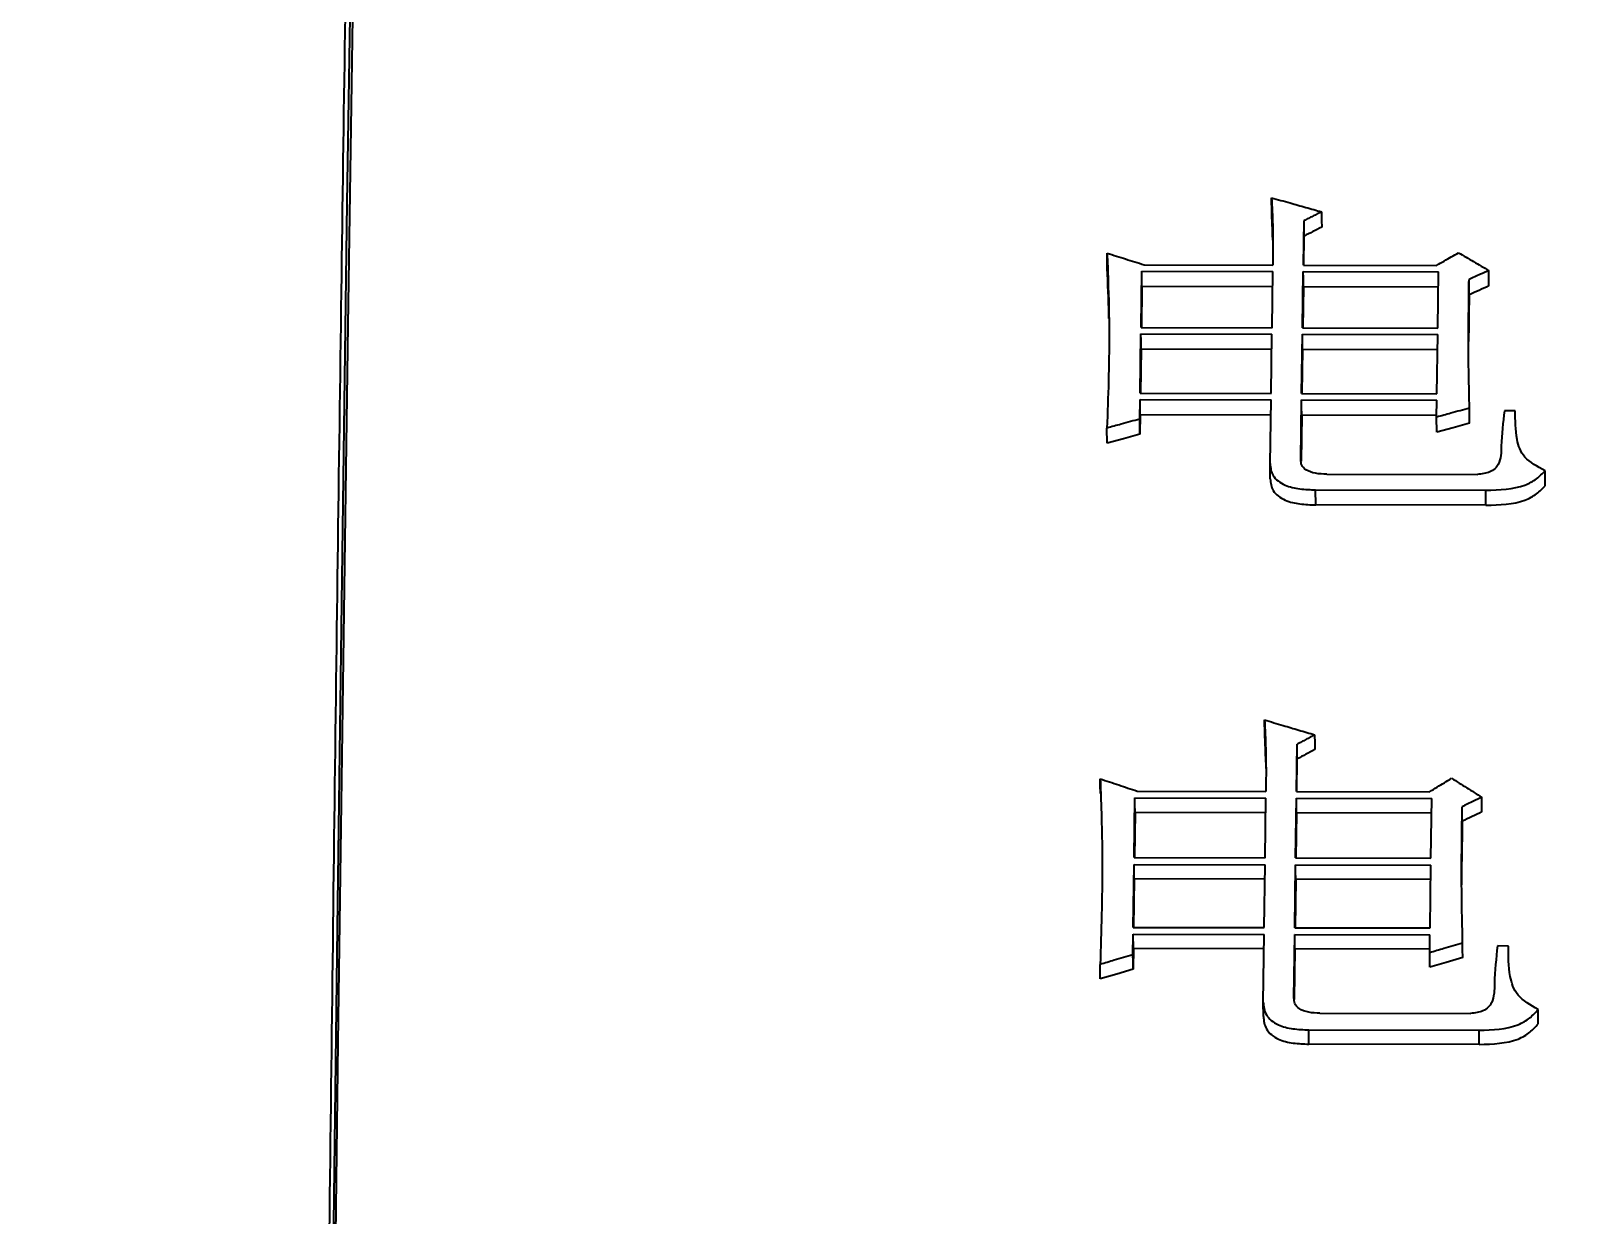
# Model space of a CAD drawing. Header units: millimetres. Extents: x 2312 to 3992, y 755 to 1943.
# Drawn here: x 2734.06 to 2740.99, y 1722.7 to 1727.98 of the extents above; entities that cross this region are included whole.
import ezdxf

# ---------------------------------------------------------------- set-up
doc = ezdxf.new("R2010")
doc.units = ezdxf.units.MM
doc.layers.add('标注', color=3, linetype='Continuous', lineweight=13)
doc.styles.add('SLDTEXTSTYLE1', font='txt.shx', dxfattribs={"width": 0.7, "bigfont": 'gbcbig.shx'})
doc.dimstyles.new('SLDDIMSTYLE12$0', dxfattribs={"dimtxt": 12, "dimasz": 10, "dimexe": 0, "dimexo": 0.0625, "dimgap": 0.875, "dimtad": 1, "dimdec": 1, "dimlfac": 1.8, "dimrnd": 1e-09, "dimzin": 12, "dimdsep": 46, "dimtxsty": 'SLDTEXTSTYLE1', "dimcen": 0.09, "dimdle": 8.16, "dimclrd": 3, "dimclre": 3, "dimadec": 0, "dimazin": 3, "dimtfac": 1, "dimtdec": 1, "dimtofl": 0, "dimtmove": 0, "dimatfit": 3, "dimfxl": 0, "dimfrac": 2, "dimtolj": 1, "dimlwd": 5, "dimlwe": 5, "dimarcsym": 0})

# ---------------------------------------------------------------- blocks, each defined once
blk = doc.blocks.new('*D45')
at = {"layer": 'Defpoints', "color": 0, "transparency": 16777216}
for p in [(2923.8087, 1855.6408), (2923.8087, 1839.6737), (2684.6011, 1694.1345)]:
    blk.add_point(p, dxfattribs=at)
at = {"layer": '标注', "color": 3, "lineweight": 5, "transparency": 16777216}
blk.add_line((2684.6011, 1694.197), (2684.6011, 1855.6408), dxfattribs=at)
at = {"layer": '标注', "color": 3, "linetype": 'Continuous', "lineweight": 5, "transparency": 16777216}
for p, q in [((2694.6011, 1855.6408), (2913.8087, 1855.6408)), ((2923.8087, 1839.7362), (2923.8087, 1855.6408))]:
    blk.add_line(p, q, dxfattribs=at)
at = {"layer": '标注', "color": 3, "transparency": 16777216}
for points in [[(2694.6011, 1857.3075), (2694.6011, 1853.9742), (2684.6011, 1855.6408)], [(2913.8087, 1857.3075), (2913.8087, 1853.9742), (2923.8087, 1855.6408)]]:
    blk.add_solid(points, dxfattribs=at)
at = {"layer": '标注', "color": 0, "transparency": 16777216, "insert": (2804.2049, 1867.9444), "char_height": 10, "attachment_point": 5, "style": 'SLDTEXTSTYLE1'}
blk.add_mtext('\\A1;{\\H2.28571x;290}', dxfattribs=at)

msp = doc.modelspace()

# ---------------------------------------------------------------- linework, layer by layer
at = {"color": 7, "linetype": 'Continuous', "lineweight": 25}
for p, q in [((2739.5993, 1727.1661), (2739.5988, 1727.235)), ((2739.7407, 1726.9347), (2739.7434, 1727.1331)), ((2739.7439, 1727.0643), (2739.7434, 1727.1331)), ((2739.6041, 1727.0465), (2739.6048, 1727.0193)), ((2739.7421, 1726.9347), (2739.7439, 1727.0643)), ((2739.0165, 1726.6568), (2739.0199, 1726.9079)), ((2739.0199, 1726.9079), (2739.604, 1726.9066)), ((2739.03, 1726.9363), (2739.6044, 1726.935)), ((2739.6006, 1726.6555), (2739.604, 1726.9066)), ((2739.7369, 1726.6552), (2739.7403, 1726.9063)), ((2739.7403, 1726.9063), (2740.3439, 1726.905)), ((2739.7407, 1726.9347), (2740.3345, 1726.9334)), ((2740.3405, 1726.6539), (2740.3439, 1726.905)), ((2739.0203, 1726.8395), (2739.0178, 1726.6568)), ((2739.6031, 1726.8382), (2739.0203, 1726.8395)), ((2739.7407, 1726.8379), (2739.7382, 1726.6552)), ((2740.343, 1726.8366), (2739.7407, 1726.8379)), ((2740.4801, 1726.8022), (2740.4797, 1726.8706)), ((2739.0125, 1726.3636), (2739.0161, 1726.6281)), ((2739.0161, 1726.6281), (2739.6002, 1726.6269)), ((2739.0165, 1726.6568), (2739.6006, 1726.6555)), ((2739.5966, 1726.3623), (2739.6002, 1726.6269)), ((2739.7329, 1726.362), (2739.7365, 1726.6266)), ((2739.7365, 1726.6266), (2740.3401, 1726.6253)), ((2739.7369, 1726.6552), (2740.3405, 1726.6539)), ((2740.3365, 1726.3607), (2740.3401, 1726.6253)), ((2739.0165, 1726.5601), (2739.0139, 1726.3636)), ((2739.5993, 1726.5588), (2739.0165, 1726.5601)), ((2739.7369, 1726.5585), (2739.7343, 1726.362)), ((2740.3391, 1726.5572), (2739.7369, 1726.5585)), ((2739.011, 1726.2479), (2739.0121, 1726.3347)), ((2739.0121, 1726.3347), (2739.5962, 1726.3334)), ((2739.0126, 1726.2671), (2739.0121, 1726.3347)), ((2739.0125, 1726.3636), (2739.5966, 1726.3623)), ((2739.5924, 1726.0493), (2739.5962, 1726.3334)), ((2739.729, 1726.0665), (2739.7325, 1726.3331)), ((2739.7325, 1726.3331), (2740.3361, 1726.3318)), ((2739.7329, 1726.362), (2740.3365, 1726.3607)), ((2740.3351, 1726.2566), (2740.3361, 1726.3318)), ((2739.0126, 1726.2671), (2739.0114, 1726.1804)), ((2739.5953, 1726.2658), (2739.0126, 1726.2671)), ((2739.733, 1726.2655), (2739.7302, 1726.0598)), ((2740.3352, 1726.2642), (2739.733, 1726.2655)), ((2740.686, 1726.2848), (2740.6373, 1726.2849)), ((2738.8648, 1726.1403), (2738.8644, 1726.2077)), ((2740.3355, 1726.1891), (2740.3351, 1726.2566)), ((2739.5929, 1725.9821), (2739.5924, 1726.0493)), ((2739.8449, 1726.0022), (2740.5168, 1726.0007)), ((2740.8191, 1725.9504), (2740.8187, 1726.0175)), ((2739.7953, 1725.9323), (2740.5547, 1725.9306)), ((2739.7958, 1725.8652), (2739.7953, 1725.9323)), ((2740.5551, 1725.8636), (2740.5547, 1725.9306)), ((2740.5551, 1725.8636), (2739.7958, 1725.8652)), ((2739.5683, 1724.8405), (2739.5678, 1724.9062)), ((2739.7098, 1724.5872), (2739.7125, 1724.7979)), ((2739.713, 1724.7324), (2739.7125, 1724.7979)), ((2739.5731, 1724.7177), (2739.5739, 1724.6768)), ((2739.7111, 1724.5872), (2739.713, 1724.7324)), ((2738.9857, 1724.2921), (2738.9891, 1724.5586)), ((2738.9891, 1724.5586), (2739.5732, 1724.5573)), ((2738.9992, 1724.5888), (2739.5735, 1724.5875)), ((2739.5698, 1724.2908), (2739.5732, 1724.5573)), ((2739.7061, 1724.2905), (2739.7095, 1724.557)), ((2739.7095, 1724.557), (2740.313, 1724.5557)), ((2739.7098, 1724.5872), (2740.3037, 1724.5859)), ((2740.3097, 1724.2892), (2740.313, 1724.5557)), ((2738.9895, 1724.4934), (2738.987, 1724.2921)), ((2739.5724, 1724.4922), (2738.9895, 1724.4934)), ((2739.7099, 1724.4919), (2739.7074, 1724.2905)), ((2740.3122, 1724.4906), (2739.7099, 1724.4919)), ((2740.4493, 1724.4541), (2740.4489, 1724.5192)), ((2738.9819, 1723.981), (2738.9854, 1724.2617)), ((2738.9854, 1724.2617), (2739.5695, 1724.2604)), ((2738.9857, 1724.2921), (2739.5698, 1724.2908)), ((2739.566, 1723.9798), (2739.5695, 1724.2604)), ((2739.7023, 1723.9795), (2739.7058, 1724.2601)), ((2739.7058, 1724.2601), (2740.3093, 1724.2588)), ((2739.7061, 1724.2905), (2740.3097, 1724.2892)), ((2740.3059, 1723.9782), (2740.3093, 1724.2588)), ((2738.9858, 1724.1969), (2738.9832, 1723.981)), ((2739.5687, 1724.1957), (2738.9858, 1724.1969)), ((2739.7062, 1724.1954), (2739.7036, 1723.9795)), ((2740.3085, 1724.1941), (2739.7062, 1724.1954)), ((2738.9819, 1723.981), (2739.566, 1723.9798)), ((2739.7023, 1723.9795), (2740.3059, 1723.9782)), ((2738.9804, 1723.8585), (2738.9815, 1723.9504)), ((2738.9815, 1723.9504), (2739.5656, 1723.9492)), ((2738.982, 1723.8861), (2738.9815, 1723.9504)), ((2739.5619, 1723.6481), (2739.5656, 1723.9492)), ((2739.6985, 1723.6663), (2739.7019, 1723.9489)), ((2739.7019, 1723.9489), (2740.3055, 1723.9476)), ((2740.3045, 1723.8679), (2740.3055, 1723.9476)), ((2738.982, 1723.8861), (2738.9809, 1723.7943)), ((2739.5648, 1723.8849), (2738.982, 1723.8861)), ((2739.7024, 1723.8846), (2739.6996, 1723.6596)), ((2740.3047, 1723.8833), (2739.7024, 1723.8846)), ((2740.305, 1723.8037), (2740.3045, 1723.8679)), ((2740.6554, 1723.8978), (2740.6067, 1723.8979)), ((2738.8343, 1723.7517), (2738.8338, 1723.8158)), ((2739.5624, 1723.5842), (2739.5619, 1723.6481)), ((2739.8145, 1723.5982), (2740.4864, 1723.5967)), ((2740.7887, 1723.5507), (2740.7882, 1723.6146)), ((2739.7649, 1723.5241), (2740.5242, 1723.5225)), ((2739.7654, 1723.4604), (2739.7649, 1723.5241)), ((2740.5247, 1723.4588), (2740.5242, 1723.5225)), ((2740.5247, 1723.4588), (2739.7654, 1723.4604))]:
    msp.add_line(p, q, dxfattribs=at)
at = {"color": 7, "linetype": 'Continuous', "lineweight": 25, "flags": 128}
for points in [[(2735.9592, 1743.3584), (2735.9101, 1743.1906), (2735.8604, 1742.6879), (2735.8105, 1741.8527), (2735.7605, 1740.6887), (2735.7108, 1739.2016), (2735.6615, 1737.3981), (2735.6129, 1735.2867), (2735.5651, 1732.8772), (2735.5185, 1730.1809), (2735.4732, 1727.2103), (2735.4295, 1723.9794), (2735.3875, 1720.5031), (2735.3475, 1716.7977), (2735.3096, 1712.8804), (2735.274, 1708.7695), (2735.2409, 1704.4842), (2735.2105, 1700.0444), (2735.1828, 1695.4709), (2735.158, 1690.785), (2735.1362, 1686.0085), (2735.1175, 1681.1636), (2735.1021, 1676.2731), (2735.0899, 1671.3597)], [(2735.9577, 1742.6576), (2735.909, 1742.4915), (2735.8599, 1741.9937), (2735.8104, 1741.1666), (2735.761, 1740.014), (2735.7117, 1738.5412), (2735.6629, 1736.7553), (2735.6147, 1734.6645), (2735.5675, 1732.2784), (2735.5213, 1729.6084), (2735.4765, 1726.6667), (2735.4332, 1723.4672), (2735.3916, 1720.0248), (2735.352, 1716.3554), (2735.3144, 1712.4762), (2735.2792, 1708.4054), (2735.2464, 1704.1618), (2735.2163, 1699.7652), (2735.1888, 1695.2362), (2735.1643, 1690.5959), (2735.1517, 1687.9313)], [(2739.8219, 1727.1724), (2739.8221, 1727.1339), (2739.8223, 1727.1036)], [(2738.8657, 1726.9192), (2738.8654, 1726.9576), (2738.8653, 1726.9877)], [(2739.0203, 1726.8395), (2739.0201, 1726.8778), (2739.0199, 1726.9079)], [(2739.7407, 1726.8379), (2739.7405, 1726.8762), (2739.7403, 1726.9063)], [(2740.5683, 1726.8418), (2740.5681, 1726.8801), (2740.5679, 1726.9102)], [(2739.0165, 1726.5601), (2739.0163, 1726.5982), (2739.0161, 1726.6281)], [(2739.7369, 1726.5585), (2739.7367, 1726.5966), (2739.7365, 1726.6266)], [(2739.733, 1726.2655), (2739.7327, 1726.3034), (2739.7325, 1726.3331)], [(2740.4821, 1726.2292), (2740.4819, 1726.2671), (2740.4817, 1726.2968)], [(2739.0114, 1726.1804), (2739.0112, 1726.2182), (2739.011, 1726.2479)], [(2740.4821, 1726.2292), (2740.4088, 1726.2092), (2740.3355, 1726.1891)], [(2739.0114, 1726.1804), (2738.9381, 1726.1603), (2738.8648, 1726.1403)], [(2739.7909, 1724.8398), (2739.7912, 1724.8031), (2739.7914, 1724.7742)], [(2738.8348, 1724.5781), (2738.8346, 1724.6147), (2738.8344, 1724.6434)], [(2738.9895, 1724.4934), (2738.9893, 1724.5299), (2738.9891, 1724.5586)], [(2739.7099, 1724.4919), (2739.7097, 1724.5284), (2739.7095, 1724.557)], [(2740.5375, 1724.4961), (2740.5372, 1724.5326), (2740.537, 1724.5613)], [(2738.9858, 1724.1969), (2738.9856, 1724.2332), (2738.9854, 1724.2617)], [(2739.7062, 1724.1954), (2739.706, 1724.2316), (2739.7058, 1724.2601)], [(2739.7024, 1723.8846), (2739.7021, 1723.9206), (2739.7019, 1723.9489)], [(2740.4515, 1723.8462), (2740.4513, 1723.8822), (2740.4511, 1723.9105)], [(2738.9809, 1723.7943), (2738.9806, 1723.8302), (2738.9804, 1723.8585)], [(2740.4515, 1723.8462), (2740.3783, 1723.825), (2740.305, 1723.8037)], [(2738.9809, 1723.7943), (2738.9076, 1723.773), (2738.8343, 1723.7517)]]:
    msp.add_lwpolyline(points, dxfattribs=at)
at = {"color": 7, "linetype": 'Continuous', "lineweight": 25}
for points, knots in [([(2735.1493, 1687.9335), (2735.1511, 1688.3922), (2735.1597, 1690.6873), (2735.1777, 1694.7772), (2735.2061, 1700.0961), (2735.2418, 1705.7681), (2735.2862, 1711.6765), (2735.3403, 1717.6497), (2735.3996, 1723.1251), (2735.4636, 1728.0128), (2735.5313, 1732.2733), (2735.5957, 1735.5399), (2735.6552, 1737.9563), (2735.7092, 1739.7047), (2735.7614, 1740.9762), (2735.8114, 1741.8335), (2735.843, 1742.0854), (2735.8588, 1742.2114)], [0, 0, 0, 0, 0.015982, 0.079971, 0.143956, 0.207938, 0.29112, 0.374568, 0.45775, 0.540927, 0.624368, 0.707543, 0.76895, 0.830357, 0.891763, 0.945879, 1, 1, 1, 1]), ([(2739.5988, 1727.235), (2739.6008, 1727.1946), (2739.6041, 1727.1246), (2739.605, 1727.0246), (2739.6046, 1726.9649), (2739.6044, 1726.935)], [0, 0, 0, 0, 0.405023, 0.702491, 1, 1, 1, 1]), ([(2739.5988, 1727.235), (2739.6263, 1727.2273), (2739.6772, 1727.213), (2739.7515, 1727.1922), (2739.7984, 1727.179), (2739.8219, 1727.1724)], [0, 0, 0, 0, 0.369234, 0.684617, 1, 1, 1, 1]), ([(2739.6038, 1727.0464), (2739.6036, 1727.0569), (2739.6029, 1727.0969), (2739.6008, 1727.1367), (2739.5993, 1727.1661)], [0, 0, 0, 0, 0.263313, 1, 1, 1, 1]), ([(2739.8219, 1727.1724), (2739.8153, 1727.1692), (2739.8023, 1727.1626), (2739.7827, 1727.1528), (2739.7631, 1727.1429), (2739.75, 1727.1364), (2739.7434, 1727.1331)], [0, 0, 0, 0, 0.25, 0.5, 0.75, 1, 1, 1, 1]), ([(2739.8223, 1727.1036), (2739.8092, 1727.0971), (2739.7831, 1727.084), (2739.7569, 1727.0709), (2739.7439, 1727.0643)], [0, 0, 0, 0, 0.4999986, 1, 1, 1, 1]), ([(2738.8653, 1726.9877), (2738.8667, 1726.9477), (2738.871, 1726.8275), (2738.8755, 1726.6375), (2738.8717, 1726.4175), (2738.8668, 1726.2777), (2738.8644, 1726.2077)], [0, 0, 0, 0, 0.155596, 0.466799, 0.733371, 1, 1, 1, 1]), ([(2738.8653, 1726.9877), (2738.8927, 1726.9792), (2738.9339, 1726.9663), (2738.9888, 1726.9492), (2739.0163, 1726.9406), (2739.03, 1726.9363)], [0, 0, 0, 0, 0.5, 0.75, 1, 1, 1, 1]), ([(2740.3345, 1726.9334), (2740.3458, 1726.9399), (2740.3678, 1726.9526), (2740.4005, 1726.9715), (2740.4219, 1726.9838), (2740.4327, 1726.99)], [0, 0, 0, 0, 0.343704, 0.671852, 1, 1, 1, 1]), ([(2740.4327, 1726.99), (2740.4552, 1726.9767), (2740.489, 1726.9568), (2740.5341, 1726.9302), (2740.5566, 1726.9169), (2740.5679, 1726.9102)], [0, 0, 0, 0, 0.5, 0.75, 1, 1, 1, 1]), ([(2738.8724, 1726.6959), (2738.8724, 1726.7024), (2738.8717, 1726.7772), (2738.8686, 1726.8514), (2738.8657, 1726.9192)], [0, 0, 0, 0, 0.08592, 1, 1, 1, 1]), ([(2740.5679, 1726.9102), (2740.5555, 1726.9046), (2740.5346, 1726.8953), (2740.5052, 1726.882), (2740.4882, 1726.8744), (2740.4797, 1726.8706)], [0, 0, 0, 0, 0.420865, 0.710433, 1, 1, 1, 1]), ([(2740.4817, 1726.2968), (2740.4795, 1726.3968), (2740.4762, 1726.5429), (2740.4782, 1726.7338), (2740.4792, 1726.825), (2740.4797, 1726.8706)], [0, 0, 0, 0, 0.520017, 0.760007, 1, 1, 1, 1]), ([(2740.5683, 1726.8418), (2740.5536, 1726.8352), (2740.5242, 1726.822), (2740.4948, 1726.8088), (2740.4801, 1726.8022)], [0, 0, 0, 0, 0.499999, 1, 1, 1, 1]), ([(2740.4801, 1726.8022), (2740.4797, 1726.7665), (2740.479, 1726.7099), (2740.4786, 1726.653), (2740.4785, 1726.6319)], [0, 0, 0, 0, 0.630793, 1, 1, 1, 1]), ([(2740.478, 1726.5462), (2740.478, 1726.5539), (2740.478, 1726.5808), (2740.4782, 1726.6115), (2740.4784, 1726.6333)], [0, 0, 0, 0, 0.2904786, 1, 1, 1, 1]), ([(2740.4817, 1726.2968), (2740.4678, 1726.293), (2740.44, 1726.2854), (2740.3912, 1726.272), (2740.3562, 1726.2624), (2740.3351, 1726.2566)], [0, 0, 0, 0, 0.284146, 0.568291, 1, 1, 1, 1]), ([(2740.6373, 1726.2849), (2740.6313, 1726.2328), (2740.6221, 1726.1537), (2740.6236, 1726.0645), (2740.5974, 1726.0261), (2740.5669, 1726.0066), (2740.5364, 1726.003), (2740.5168, 1726.0007)], [0, 0, 0, 0, 0.492549, 0.748279, 0.813295, 0.880182, 1, 1, 1, 1]), ([(2740.8187, 1726.0175), (2740.7846, 1726.0361), (2740.7179, 1726.0724), (2740.6858, 1726.1731), (2740.6859, 1726.2425), (2740.686, 1726.2848)], [0, 0, 0, 0, 0.288495, 0.565526, 1, 1, 1, 1]), ([(2739.011, 1726.2479), (2738.9971, 1726.2441), (2738.9693, 1726.2365), (2738.9205, 1726.2231), (2738.8855, 1726.2135), (2738.8644, 1726.2077)], [0, 0, 0, 0, 0.2841457, 0.5682914, 1, 1, 1, 1]), ([(2739.8449, 1726.0022), (2739.828, 1726.0027), (2739.7948, 1726.0038), (2739.7519, 1726.0178), (2739.7306, 1726.0422), (2739.7295, 1726.0584), (2739.729, 1726.0665)], [0, 0, 0, 0, 0.294071, 0.578451, 0.79138, 1, 1, 1, 1]), ([(2739.5924, 1726.0493), (2739.594, 1726.0309), (2739.5973, 1725.9937), (2739.6522, 1725.9509), (2739.7247, 1725.9344), (2739.7716, 1725.933), (2739.7953, 1725.9323)], [0, 0, 0, 0, 0.265821, 0.539796, 0.768083, 1, 1, 1, 1]), ([(2740.5547, 1725.9306), (2740.616, 1725.9325), (2740.7006, 1725.935), (2740.7832, 1725.9801), (2740.807, 1726.0052), (2740.8187, 1726.0175)], [0, 0, 0, 0, 0.570963, 0.788298, 1, 1, 1, 1]), ([(2739.5929, 1725.9821), (2739.5945, 1725.9637), (2739.5978, 1725.9265), (2739.6527, 1725.8838), (2739.7251, 1725.8673), (2739.7721, 1725.8659), (2739.7958, 1725.8652)], [0, 0, 0, 0, 0.265628, 0.539552, 0.767941, 1, 1, 1, 1]), ([(2740.5551, 1725.8636), (2740.6164, 1725.8654), (2740.701, 1725.8679), (2740.7836, 1725.913), (2740.8074, 1725.938), (2740.8191, 1725.9504)], [0, 0, 0, 0, 0.571133, 0.788422, 1, 1, 1, 1]), ([(2739.5678, 1724.9062), (2739.5698, 1724.8633), (2739.5731, 1724.7889), (2739.5741, 1724.6826), (2739.5737, 1724.6192), (2739.5735, 1724.5875)], [0, 0, 0, 0, 0.405023, 0.702491, 1, 1, 1, 1]), ([(2739.5678, 1724.9062), (2739.5953, 1724.898), (2739.6462, 1724.8829), (2739.7206, 1724.8607), (2739.7675, 1724.8467), (2739.7909, 1724.8398)], [0, 0, 0, 0, 0.369234, 0.684617, 1, 1, 1, 1]), ([(2739.5728, 1724.7175), (2739.5727, 1724.7273), (2739.5719, 1724.7684), (2739.5699, 1724.8093), (2739.5683, 1724.8405)], [0, 0, 0, 0, 0.238288, 1, 1, 1, 1]), ([(2739.7909, 1724.8398), (2739.7844, 1724.8363), (2739.7713, 1724.8293), (2739.7517, 1724.8188), (2739.7321, 1724.8084), (2739.719, 1724.8014), (2739.7125, 1724.7979)], [0, 0, 0, 0, 0.25, 0.5, 0.75, 1, 1, 1, 1]), ([(2739.7914, 1724.7742), (2739.7783, 1724.7672), (2739.7522, 1724.7533), (2739.726, 1724.7394), (2739.713, 1724.7324)], [0, 0, 0, 0, 0.499999, 1, 1, 1, 1]), ([(2738.8344, 1724.6434), (2738.8358, 1724.6009), (2738.8402, 1724.4732), (2738.8447, 1724.2716), (2738.841, 1724.0382), (2738.8362, 1723.89), (2738.8338, 1723.8158)], [0, 0, 0, 0, 0.155596, 0.466799, 0.733371, 1, 1, 1, 1]), ([(2738.8344, 1724.6434), (2738.8618, 1724.6343), (2738.903, 1724.6207), (2738.958, 1724.6024), (2738.9854, 1724.5933), (2738.9992, 1724.5888)], [0, 0, 0, 0, 0.5, 0.75, 1, 1, 1, 1]), ([(2740.3037, 1724.5859), (2740.3149, 1724.5928), (2740.3369, 1724.6063), (2740.3696, 1724.6263), (2740.3911, 1724.6395), (2740.4018, 1724.646)], [0, 0, 0, 0, 0.343704, 0.671852, 1, 1, 1, 1]), ([(2740.4018, 1724.646), (2740.4243, 1724.6319), (2740.4581, 1724.6107), (2740.5032, 1724.5825), (2740.5257, 1724.5684), (2740.537, 1724.5613)], [0, 0, 0, 0, 0.5, 0.75, 1, 1, 1, 1]), ([(2740.537, 1724.5613), (2740.5246, 1724.5554), (2740.5038, 1724.5454), (2740.4744, 1724.5314), (2740.4574, 1724.5233), (2740.4489, 1724.5192)], [0, 0, 0, 0, 0.420865, 0.710433, 1, 1, 1, 1]), ([(2740.4511, 1723.9105), (2740.4488, 1724.0165), (2740.4455, 1724.1715), (2740.4474, 1724.374), (2740.4484, 1724.4708), (2740.4489, 1724.5192)], [0, 0, 0, 0, 0.520017, 0.760007, 1, 1, 1, 1]), ([(2740.5375, 1724.4961), (2740.5228, 1724.4891), (2740.4934, 1724.4751), (2740.464, 1724.4611), (2740.4493, 1724.4541)], [0, 0, 0, 0, 0.499999, 1, 1, 1, 1]), ([(2740.4493, 1724.4541), (2740.4489, 1724.4162), (2740.4482, 1724.3568), (2740.4479, 1724.297), (2740.4478, 1724.2754)], [0, 0, 0, 0, 0.637949, 1, 1, 1, 1]), ([(2740.4473, 1724.1709), (2740.4473, 1724.1751), (2740.4473, 1724.1879), (2740.4473, 1724.2208), (2740.4475, 1724.2533), (2740.4476, 1724.2769)], [0, 0, 0, 0, 0.118232, 0.360759, 1, 1, 1, 1]), ([(2740.4511, 1723.9105), (2740.4372, 1723.9065), (2740.4094, 1723.8984), (2740.3606, 1723.8842), (2740.3256, 1723.874), (2740.3045, 1723.8679)], [0, 0, 0, 0, 0.284146, 0.568291, 1, 1, 1, 1]), ([(2738.9804, 1723.8585), (2738.9665, 1723.8544), (2738.9387, 1723.8464), (2738.8899, 1723.8321), (2738.8549, 1723.822), (2738.8338, 1723.8158)], [0, 0, 0, 0, 0.284146, 0.568291, 1, 1, 1, 1]), ([(2740.6067, 1723.8979), (2740.6007, 1723.8427), (2740.5916, 1723.7589), (2740.5931, 1723.6644), (2740.567, 1723.6237), (2740.5365, 1723.603), (2740.506, 1723.5992), (2740.4864, 1723.5967)], [0, 0, 0, 0, 0.4925654, 0.7481251, 0.8130919, 0.8799282, 1, 1, 1, 1]), ([(2740.7882, 1723.6146), (2740.7541, 1723.6342), (2740.6873, 1723.6726), (2740.6552, 1723.7794), (2740.6553, 1723.8529), (2740.6554, 1723.8978)], [0, 0, 0, 0, 0.288495, 0.565526, 1, 1, 1, 1]), ([(2739.5619, 1723.6481), (2739.5636, 1723.6286), (2739.5668, 1723.5891), (2739.6218, 1723.5438), (2739.6942, 1723.5264), (2739.7412, 1723.5249), (2739.7649, 1723.5241)], [0, 0, 0, 0, 0.265821, 0.539796, 0.768083, 1, 1, 1, 1]), ([(2739.8145, 1723.5982), (2739.7976, 1723.5988), (2739.7643, 1723.5999), (2739.7214, 1723.6147), (2739.7001, 1723.6406), (2739.699, 1723.6578), (2739.6985, 1723.6663)], [0, 0, 0, 0, 0.294071, 0.578451, 0.79138, 1, 1, 1, 1]), ([(2739.5624, 1723.5842), (2739.564, 1723.5648), (2739.5673, 1723.5253), (2739.6223, 1723.48), (2739.6947, 1723.4626), (2739.7417, 1723.4612), (2739.7654, 1723.4604)], [0, 0, 0, 0, 0.265628, 0.539552, 0.767941, 1, 1, 1, 1]), ([(2740.5242, 1723.5225), (2740.5855, 1723.5244), (2740.6701, 1723.5271), (2740.7527, 1723.575), (2740.7765, 1723.6015), (2740.7882, 1723.6146)], [0, 0, 0, 0, 0.570963, 0.788298, 1, 1, 1, 1]), ([(2740.5247, 1723.4588), (2740.586, 1723.4607), (2740.6706, 1723.4634), (2740.7532, 1723.5112), (2740.777, 1723.5377), (2740.7887, 1723.5507)], [0, 0, 0, 0, 0.571133, 0.788422, 1, 1, 1, 1])]:
    msp.add_open_spline(points, degree=3, knots=knots, dxfattribs=at)

# ---------------------------------------------------------------- dimensions: what is measured, and where the dimension line sits
at = {"layer": '标注'}
dim = msp.add_linear_dim(base=(2923.8087, 1855.6408), p1=(2684.6011, 1694.1345), p2=(2923.8087, 1839.6737), text='{\\H2.28571x;290}', dimstyle='SLDDIMSTYLE12$0', override={"dimtxt": 10, "dimtdec": 3, "dimtzin": 0}, dxfattribs=at)
dim.commit()
dim.dimension.update_dxf_attribs({"geometry": '*D45', "text_midpoint": (2804.2049, 1855.6408), "dimtype": 160})

doc.saveas('drawing.dxf')
